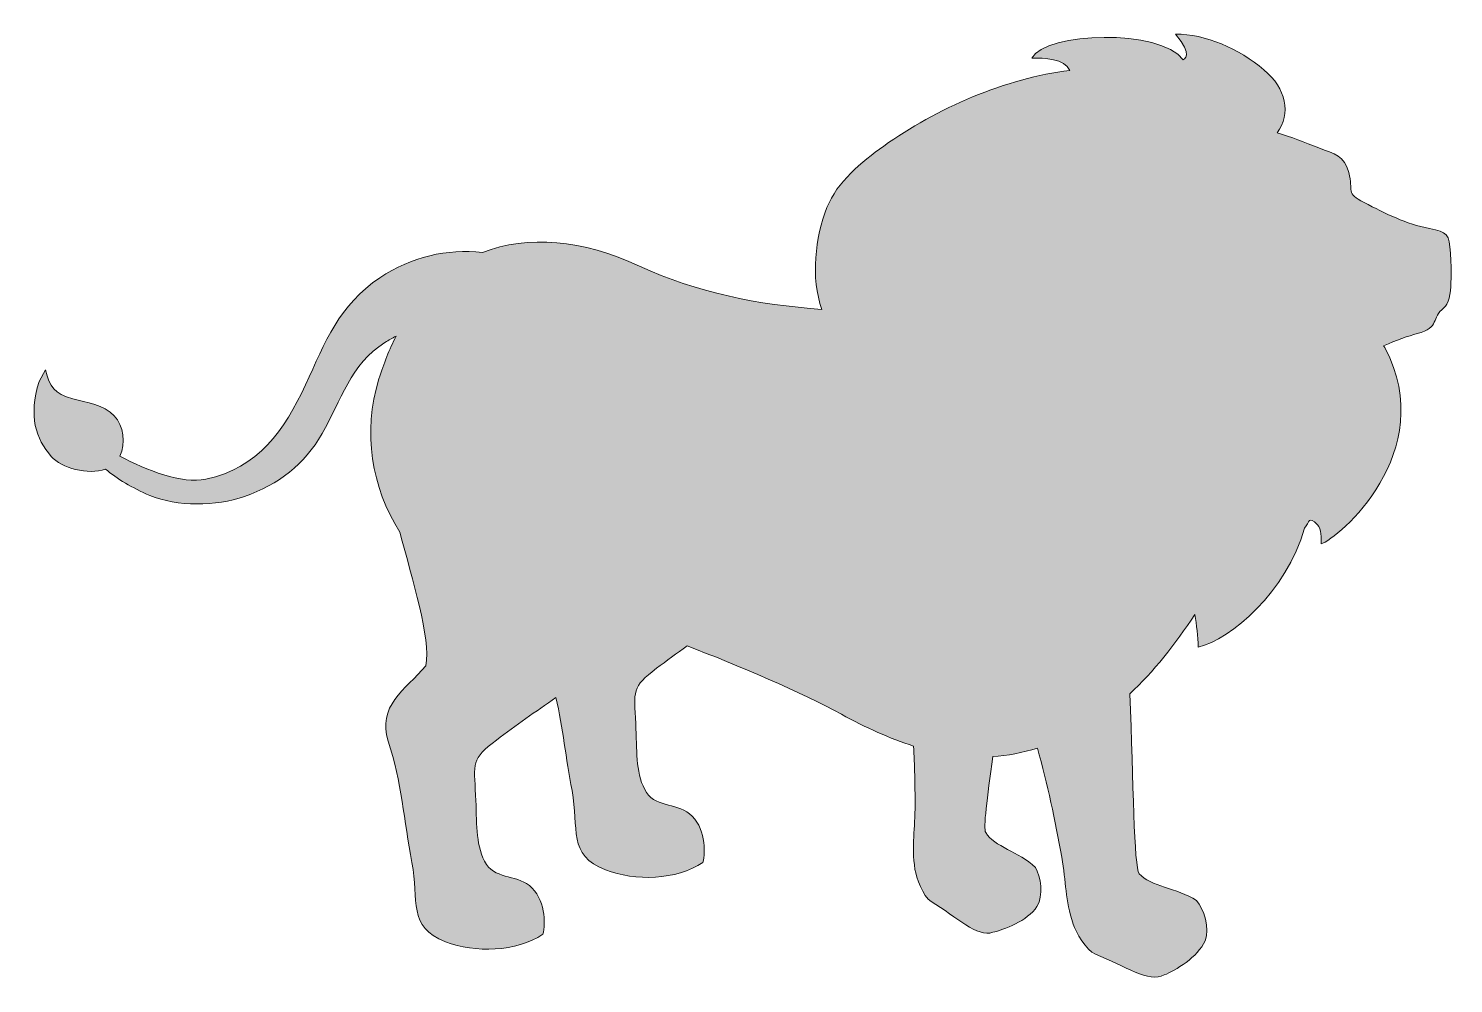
# Model space of a CAD drawing. Header units: inches. Extents: x 0 to 102, y 0 to 68.
import ezdxf

# ---------------------------------------------------------------- set-up
doc = ezdxf.new("R2010")
doc.units = ezdxf.units.IN
doc.header["$MEASUREMENT"] = 0
doc.layers.add('Layer 1', color=7, linetype='Continuous')

msp = doc.modelspace()

# ---------------------------------------------------------------- hatches: boundary and pattern name
at = {"layer": 'Layer 1', "true_color": 0xfae4a5}
h = msp.add_hatch(color=41, dxfattribs=at)
h.dxf.hatch_style = 2
edge = h.paths.add_edge_path()
edge.add_spline(control_points=[(101.55, 51.9), (101.48, 53.26), (101.32, 53.42), (100.04, 53.66), (98.38, 53.98), (96.88, 54.74), (95.36, 55.52), (94, 56.22), (94.61, 56.32), (94.26, 57.68), (93.96, 58.87), (93.24, 59.01), (92.12, 59.44), (91.09, 59.84), (90.13, 60.24), (89.13, 60.51), (90.13, 61.9), (89.78, 63.71), (88.18, 65.04), (86.37, 66.54), (84, 67.63), (81.83, 67.59), (83.2, 66.07), (82.38, 65.76), (82.38, 65.76), (80.75, 68), (72.52, 67.76), (71.53, 65.88), (72.4, 65.88), (73.92, 65.85), (74.26, 65), (69.75, 64.47), (64.63, 62.25), (60.92, 59.57), (59.32, 58.42), (57.57, 57.01), (56.85, 55.17), (56.01, 53.03), (55.66, 50.11), (56.49, 47.87), (51.91, 48.19), (47.49, 49.07), (43.41, 50.97), (39.32, 52.87), (35.41, 53.22), (32.15, 51.94), (29.62, 52.23), (27.04, 51.64), (24.8, 50.14), (21.83, 48.15), (20.9, 45.56), (19.46, 42.45), (17.95, 39.19), (16.08, 36.5), (12.32, 35.7), (10.59, 35.33), (8.05, 36.34), (6.16, 37.34), (6.6, 38.25), (6.41, 39.55), (5.75, 40.24), (4.99, 41.03), (3.77, 41.2), (2.77, 41.46), (1.43, 41.82), (1.13, 42.31), (0.82, 43.54), (0.82, 43.54), (0.36, 42.69), (0.36, 42.69), (-0.4, 40.19), (0.11, 38.61), (1.23, 37.33), (1.95, 36.5), (3.88, 35.98), (5.12, 36.41), (5.95, 35.74), (7.03, 35.06), (8.3, 34.53), (10.29, 33.72), (13.02, 33.73), (15.09, 34.46), (17.54, 35.34), (19.37, 36.73), (20.65, 38.96), (22.01, 41.33), (22.68, 43.93), (25.16, 45.5), (25.42, 45.66), (25.68, 45.8), (25.95, 45.94), (25.48, 45.01), (25.07, 44), (24.73, 42.88), (23.54, 39.04), (24.2, 35.13), (26.22, 31.91), (27.14, 28.43), (28.44, 24.35), (28.1, 22.31), (26.59, 20.61), (24.58, 19.42), (25.39, 16.91), (26.35, 13.98), (26.52, 11.25), (27.09, 8.23), (27.62, 5.48), (26.74, 3.61), (29.5, 2.54), (31.62, 1.73), (34.56, 1.8), (36.48, 3.08), (36.68, 3.84), (36.66, 5.65), (35.51, 6.57), (34.52, 7.36), (32.94, 7.01), (32.3, 8.31), (31.63, 9.67), (31.76, 11.05), (31.66, 13.04), (31.54, 15.33), (31.34, 15.64), (33.15, 17), (34.53, 18.03), (35.97, 19.04), (37.42, 20.05), (37.92, 17.85), (38.13, 15.7), (38.57, 13.38), (39.09, 10.63), (38.22, 8.75), (40.98, 7.69), (43.1, 6.88), (46.04, 6.94), (47.96, 8.23), (48.16, 8.98), (48.13, 10.79), (46.99, 11.72), (46, 12.51), (44.41, 12.16), (43.78, 13.45), (43.1, 14.82), (43.24, 16.2), (43.14, 18.19), (43.02, 20.48), (42.82, 20.79), (44.63, 22.14), (45.34, 22.68), (46.08, 23.21), (46.82, 23.74), (50.36, 22.42), (55.1, 20.36), (57.88, 18.85), (59.64, 17.89), (61.36, 17.1), (63.06, 16.57), (63.13, 15.17), (63.16, 13.78), (63.17, 12.39), (63.17, 10.63), (62.9, 9.48), (63.16, 7.73), (63.25, 7.16), (63.73, 5.77), (64.31, 5.42), (66.18, 4.31), (67.62, 2.82), (68.74, 3.22), (69.5, 3.39), (71.24, 4.03), (71.9, 5.06), (72.39, 5.83), (72.19, 7.23), (71.79, 7.87), (70.6, 8.99), (68.83, 9.36), (68.23, 10.37), (68.05, 10.66), (68.32, 12.84), (68.74, 15.81), (69.79, 15.88), (70.85, 16.08), (71.94, 16.42), (72.65, 13.84), (73.22, 11.23), (73.68, 8.6), (73.99, 6.79), (73.92, 5.56), (74.5, 3.81), (74.69, 3.24), (75.44, 1.89), (76.09, 1.64), (78.21, 0.83), (79.95, -0.45), (81.03, 0.16), (81.79, 0.47), (83.46, 1.44), (83.96, 2.61), (84.33, 3.5), (83.87, 4.9), (83.34, 5.49), (81.93, 6.43), (80.03, 6.49), (79.24, 7.42), (78.85, 7.88), (78.81, 14.02), (78.57, 20.31), (80.24, 21.88), (81.83, 23.87), (83.22, 26), (83.35, 25.23), (83.43, 24.45), (83.47, 23.65), (85.8, 24.21), (89.8, 27.63), (91.09, 32.18), (91.47, 32.62), (91.36, 33.12), (92.01, 32.43), (92.3, 32.11), (92.29, 31.46), (92.27, 31.06), (93.48, 31.41), (100.78, 37.63), (96.86, 45.08), (96.83, 45.14), (96.8, 45.2), (96.76, 45.26), (97.66, 45.66), (98.56, 45.97), (99.16, 46.13), (100.83, 46.57), (100.14, 47.25), (101.08, 47.98), (101.77, 48.45), (101.59, 51.06), (101.55, 51.9)], knot_values=[0, 0, 0, 0, 1, 1, 1, 2, 2, 2, 3, 3, 3, 4, 4, 4, 5, 5, 5, 6, 6, 6, 7, 7, 7, 8, 8, 8, 9, 9, 9, 10, 10, 10, 11, 11, 11, 12, 12, 12, 13, 13, 13, 14, 14, 14, 15, 15, 15, 16, 16, 16, 17, 17, 17, 18, 18, 18, 19, 19, 19, 20, 20, 20, 21, 21, 21, 22, 22, 22, 23, 23, 23, 24, 24, 24, 25, 25, 25, 26, 26, 26, 27, 27, 27, 28, 28, 28, 29, 29, 29, 30, 30, 30, 31, 31, 31, 32, 32, 32, 33, 33, 33, 34, 34, 34, 35, 35, 35, 36, 36, 36, 37, 37, 37, 38, 38, 38, 39, 39, 39, 40, 40, 40, 41, 41, 41, 42, 42, 42, 43, 43, 43, 44, 44, 44, 45, 45, 45, 46, 46, 46, 47, 47, 47, 48, 48, 48, 49, 49, 49, 50, 50, 50, 51, 51, 51, 52, 52, 52, 53, 53, 53, 54, 54, 54, 55, 55, 55, 56, 56, 56, 57, 57, 57, 58, 58, 58, 59, 59, 59, 60, 60, 60, 61, 61, 61, 62, 62, 62, 63, 63, 63, 64, 64, 64, 65, 65, 65, 66, 66, 66, 67, 67, 67, 68, 68, 68, 69, 69, 69, 70, 70, 70, 71, 71, 71, 72, 72, 72, 73, 73, 73, 74, 74, 74, 75, 75, 75, 76, 76, 76, 77, 77, 77, 78, 78, 78, 79, 79, 79, 79], degree=3, periodic=1)

# ---------------------------------------------------------------- linework, layer by layer
at = {"layer": 'Layer 1', "lineweight": 0}
msp.add_open_spline([(101.55, 51.9), (101.48, 53.26), (101.32, 53.42), (100.04, 53.66), (98.38, 53.98), (96.88, 54.74), (95.36, 55.52), (94, 56.22), (94.61, 56.32), (94.26, 57.68), (93.96, 58.87), (93.24, 59.01), (92.12, 59.44), (91.09, 59.84), (90.13, 60.24), (89.13, 60.51), (90.13, 61.9), (89.78, 63.71), (88.18, 65.04), (86.37, 66.54), (84, 67.63), (81.83, 67.59), (83.2, 66.07), (82.38, 65.76), (82.38, 65.76), (80.75, 68), (72.52, 67.76), (71.53, 65.88), (72.4, 65.88), (73.92, 65.85), (74.26, 65), (69.75, 64.47), (64.63, 62.25), (60.92, 59.57), (59.32, 58.42), (57.57, 57.01), (56.85, 55.17), (56.01, 53.03), (55.66, 50.11), (56.49, 47.87), (51.91, 48.19), (47.49, 49.07), (43.41, 50.97), (39.32, 52.87), (35.41, 53.22), (32.15, 51.94), (29.62, 52.23), (27.04, 51.64), (24.8, 50.14), (21.83, 48.15), (20.9, 45.56), (19.46, 42.45), (17.95, 39.19), (16.08, 36.5), (12.32, 35.7), (10.59, 35.33), (8.05, 36.34), (6.16, 37.34), (6.6, 38.25), (6.41, 39.55), (5.75, 40.24), (4.99, 41.03), (3.77, 41.2), (2.77, 41.46), (1.43, 41.82), (1.13, 42.31), (0.82, 43.54), (0.82, 43.54), (0.36, 42.69), (0.36, 42.69), (-0.4, 40.19), (0.11, 38.61), (1.23, 37.33), (1.95, 36.5), (3.88, 35.98), (5.12, 36.41), (5.95, 35.74), (7.03, 35.06), (8.3, 34.53), (10.29, 33.72), (13.02, 33.73), (15.09, 34.46), (17.54, 35.34), (19.37, 36.73), (20.65, 38.96), (22.01, 41.33), (22.68, 43.93), (25.16, 45.5), (25.42, 45.66), (25.68, 45.8), (25.95, 45.94), (25.48, 45.01), (25.07, 44), (24.73, 42.88), (23.54, 39.04), (24.2, 35.13), (26.22, 31.91), (27.14, 28.43), (28.44, 24.35), (28.1, 22.31), (26.59, 20.61), (24.58, 19.42), (25.39, 16.91), (26.35, 13.98), (26.52, 11.25), (27.09, 8.23), (27.62, 5.48), (26.74, 3.61), (29.5, 2.54), (31.62, 1.73), (34.56, 1.8), (36.48, 3.08), (36.68, 3.84), (36.66, 5.65), (35.51, 6.57), (34.52, 7.36), (32.94, 7.01), (32.3, 8.31), (31.63, 9.67), (31.76, 11.05), (31.66, 13.04), (31.54, 15.33), (31.34, 15.64), (33.15, 17), (34.53, 18.03), (35.97, 19.04), (37.42, 20.05), (37.92, 17.85), (38.13, 15.7), (38.57, 13.38), (39.09, 10.63), (38.22, 8.75), (40.98, 7.69), (43.1, 6.88), (46.04, 6.94), (47.96, 8.23), (48.16, 8.98), (48.13, 10.79), (46.99, 11.72), (46, 12.51), (44.41, 12.16), (43.78, 13.45), (43.1, 14.82), (43.24, 16.2), (43.14, 18.19), (43.02, 20.48), (42.82, 20.79), (44.63, 22.14), (45.34, 22.68), (46.08, 23.21), (46.82, 23.74), (50.36, 22.42), (55.1, 20.36), (57.88, 18.85), (59.64, 17.89), (61.36, 17.1), (63.06, 16.57), (63.13, 15.17), (63.16, 13.78), (63.17, 12.39), (63.17, 10.63), (62.9, 9.48), (63.16, 7.73), (63.25, 7.16), (63.73, 5.77), (64.31, 5.42), (66.18, 4.31), (67.62, 2.82), (68.74, 3.22), (69.5, 3.39), (71.24, 4.03), (71.9, 5.06), (72.39, 5.83), (72.19, 7.23), (71.79, 7.87), (70.6, 8.99), (68.83, 9.36), (68.23, 10.37), (68.05, 10.66), (68.32, 12.84), (68.74, 15.81), (69.79, 15.88), (70.85, 16.08), (71.94, 16.42), (72.65, 13.84), (73.22, 11.23), (73.68, 8.6), (73.99, 6.79), (73.92, 5.56), (74.5, 3.81), (74.69, 3.24), (75.44, 1.89), (76.09, 1.64), (78.21, 0.83), (79.95, -0.45), (81.03, 0.16), (81.79, 0.47), (83.46, 1.44), (83.96, 2.61), (84.33, 3.5), (83.87, 4.9), (83.34, 5.49), (81.93, 6.43), (80.03, 6.49), (79.24, 7.42), (78.85, 7.88), (78.81, 14.02), (78.57, 20.31), (80.24, 21.88), (81.83, 23.87), (83.22, 26), (83.35, 25.23), (83.43, 24.45), (83.47, 23.65), (85.8, 24.21), (89.8, 27.63), (91.09, 32.18), (91.47, 32.62), (91.36, 33.12), (92.01, 32.43), (92.3, 32.11), (92.29, 31.46), (92.27, 31.06), (93.48, 31.41), (100.78, 37.63), (96.86, 45.08), (96.83, 45.14), (96.8, 45.2), (96.76, 45.26), (97.66, 45.66), (98.56, 45.97), (99.16, 46.13), (100.83, 46.57), (100.14, 47.25), (101.08, 47.98), (101.77, 48.45), (101.59, 51.06), (101.55, 51.9)], degree=3, knots=[0, 0, 0, 0, 1, 1, 1, 2, 2, 2, 3, 3, 3, 4, 4, 4, 5, 5, 5, 6, 6, 6, 7, 7, 7, 8, 8, 8, 9, 9, 9, 10, 10, 10, 11, 11, 11, 12, 12, 12, 13, 13, 13, 14, 14, 14, 15, 15, 15, 16, 16, 16, 17, 17, 17, 18, 18, 18, 19, 19, 19, 20, 20, 20, 21, 21, 21, 22, 22, 22, 23, 23, 23, 24, 24, 24, 25, 25, 25, 26, 26, 26, 27, 27, 27, 28, 28, 28, 29, 29, 29, 30, 30, 30, 31, 31, 31, 32, 32, 32, 33, 33, 33, 34, 34, 34, 35, 35, 35, 36, 36, 36, 37, 37, 37, 38, 38, 38, 39, 39, 39, 40, 40, 40, 41, 41, 41, 42, 42, 42, 43, 43, 43, 44, 44, 44, 45, 45, 45, 46, 46, 46, 47, 47, 47, 48, 48, 48, 49, 49, 49, 50, 50, 50, 51, 51, 51, 52, 52, 52, 53, 53, 53, 54, 54, 54, 55, 55, 55, 56, 56, 56, 57, 57, 57, 58, 58, 58, 59, 59, 59, 60, 60, 60, 61, 61, 61, 62, 62, 62, 63, 63, 63, 64, 64, 64, 65, 65, 65, 66, 66, 66, 67, 67, 67, 68, 68, 68, 69, 69, 69, 70, 70, 70, 71, 71, 71, 72, 72, 72, 73, 73, 73, 74, 74, 74, 75, 75, 75, 76, 76, 76, 77, 77, 77, 78, 78, 78, 79, 79, 79, 79], dxfattribs=at)

doc.saveas('drawing.dxf')
